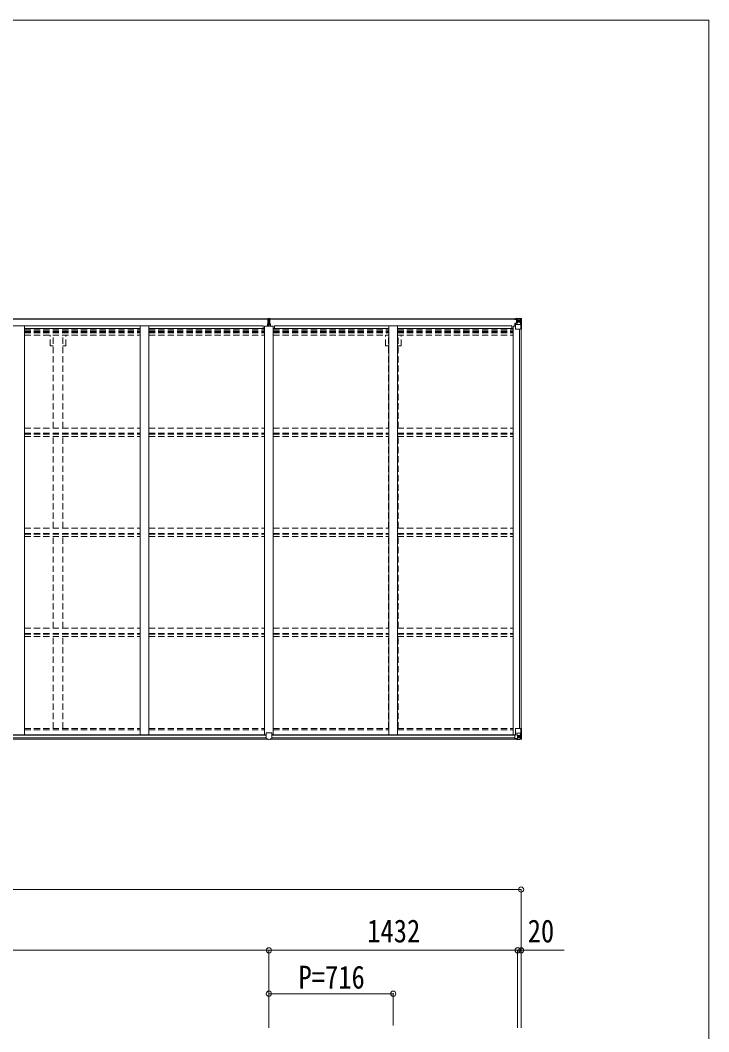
# Model space of a CAD drawing. Units: millimetres at full size, sheet at 1:30. Extents: x -8432 to 8432, y -5820 to 5820.
# Drawn here: x 4043 to 8008, y -5 to 5820 of the extents above; entities that cross this region are included whole.
import ezdxf
from ezdxf.enums import TextEntityAlignment as Align

# ---------------------------------------------------------------- set-up
doc = ezdxf.new("R2010")
doc.units = ezdxf.units.MM
doc.header["$LTSCALE"] = 30
doc.header["$PDMODE"] = 32
doc.header["$PDSIZE"] = 30
doc.linetypes.add('DASHED1', pattern=[1.8, 1.2, -0.6])
for name, color, linetype, lineweight in [('0-3_ELV2', 4, 'Continuous', 9), ('0-4_TABLE1', 6, 'Continuous', 9), ('0-6_OTH_LINE', 6, 'Continuous', 9), ('F-0_240', 7, 'Continuous', 9)]:
    doc.layers.add(name, color=color, linetype=linetype, lineweight=lineweight)
doc.styles.add('ＭＳ ゴシック', font='')
doc.styles.get('ＭＳ ゴシック').set_extended_font_data('MS Gothic')

msp = doc.modelspace()

# ---------------------------------------------------------------- linework, layer by layer
at = {"layer": '0-3_ELV2'}
for p, q in [((-251.33, 4101.24), (5468.67, 4101.24)), ((-251.33, 4099.1), (5468.67, 4099.1)), ((5481.67, 4101.24), (6905.67, 4101.24)), ((5481.67, 4099.1), (6905.67, 4099.1)), ((-220.33, 4060.96), (5442.67, 4060.96)), ((4068.17, 4060.94), (4068.17, 1705.15)), ((4068.17, 4045.44), (4734.17, 4045.44)), ((4734.17, 4060.94), (4734.17, 1705.15)), ((4784.17, 4060.94), (4784.17, 1705.15)), ((4784.17, 4045.44), (5450.17, 4045.44)), ((5442.67, 4045.44), (5442.67, 4060.96)), ((5450.17, 1705.15), (5450.17, 4059.12)), ((5450.17, 4059.12), (5500.17, 4059.12)), ((5500.17, 1705.15), (5500.17, 4059.12)), ((5500.17, 4045.44), (6166.17, 4045.44)), ((5507.67, 4060.96), (6874.67, 4060.96)), ((5507.67, 4045.44), (5507.67, 4060.96)), ((6166.17, 1705.15), (6166.17, 4060.96)), ((6216.17, 1705.15), (6216.17, 4060.96)), ((6216.17, 4045.44), (6882.17, 4045.44)), ((6874.67, 4045.44), (6874.67, 4060.96)), ((6882.17, 4059.13), (6882.17, 1705.15)), ((6882.17, 4059.13), (6895.17, 4059.13)), ((6917.47, 4040.47), (6917.47, 1741.17)), ((6927.17, 4040.47), (6927.17, 1741.17)), ((-248.1, 1705.15), (5458.67, 1705.15)), ((-236.33, 1702.88), (5458.67, 1702.88)), ((5491.67, 1705.15), (6902.43, 1705.15)), ((5491.67, 1702.88), (6890.67, 1702.88)), ((-246.33, 1679.37), (5468.67, 1679.37)), ((-236.33, 1687.27), (5458.67, 1687.27)), ((5481.67, 1679.37), (6900.67, 1679.37)), ((5491.67, 1687.27), (6890.67, 1687.27))]:
    msp.add_line(p, q, dxfattribs=at)
at = {"layer": '0-3_ELV2', "linetype": 'DASHED1'}
for p, q in [((4068.17, 4037.05), (4734.17, 4037.05)), ((4068.17, 4028.85), (4734.17, 4028.85)), ((4068.17, 4024.92), (4734.17, 4024.92)), ((4068.17, 4019.84), (4734.17, 4019.84)), ((4784.17, 4037.05), (5450.17, 4037.05)), ((4784.17, 4028.85), (5450.17, 4028.85)), ((4784.17, 4024.92), (5450.17, 4024.92)), ((4784.17, 4019.84), (5450.17, 4019.84)), ((5500.17, 4037.05), (6166.17, 4037.05)), ((5500.17, 4028.85), (6166.17, 4028.85)), ((5500.17, 4024.92), (6166.17, 4024.92)), ((5500.17, 4019.84), (6166.17, 4019.84)), ((6216.17, 4037.05), (6882.17, 4037.05)), ((6216.17, 4028.85), (6882.17, 4028.85)), ((6216.17, 4024.92), (6882.17, 4024.92)), ((6216.17, 4019.84), (6882.17, 4019.84)), ((4068.17, 4006.83), (4734.17, 4006.83)), ((4215.97, 3945.24), (4215.97, 4006.83)), ((4233.67, 3471.1), (4233.67, 4006.83)), ((4288.67, 3471.1), (4288.67, 4006.83)), ((4306.37, 3945.24), (4306.37, 4006.83)), ((4784.17, 4006.83), (5450.17, 4006.83)), ((5500.17, 4006.83), (6166.17, 4006.83)), ((6145.97, 3945.24), (6145.97, 4006.83)), ((6163.67, 3471.1), (6163.67, 4006.83)), ((6216.17, 4006.83), (6882.17, 4006.83)), ((6218.67, 3471.1), (6218.67, 4006.83)), ((6236.37, 3945.24), (6236.37, 4006.83)), ((4215.97, 3945.24), (4233.67, 3945.24)), ((4288.67, 3945.24), (4306.37, 3945.24)), ((6145.97, 3945.24), (6163.67, 3945.24)), ((6218.67, 3945.24), (6236.37, 3945.24)), ((4068.17, 3471.1), (4734.17, 3471.1)), ((4068.17, 3441.36), (4734.17, 3441.36)), ((4068.17, 3436.81), (4734.17, 3436.81)), ((4784.17, 3471.1), (5450.17, 3471.1)), ((4784.17, 3441.36), (5450.17, 3441.36)), ((4784.17, 3436.81), (5450.17, 3436.81)), ((5500.17, 3471.1), (6166.17, 3471.1)), ((5500.17, 3441.36), (6166.17, 3441.36)), ((5500.17, 3436.81), (6166.17, 3436.81)), ((6216.17, 3471.1), (6882.14, 3471.1)), ((6216.17, 3441.36), (6882.14, 3441.36)), ((6216.17, 3436.81), (6882.14, 3436.81)), ((4068.17, 3423.8), (4734.17, 3423.8)), ((4233.67, 2894.89), (4233.67, 3423.8)), ((4288.67, 2894.89), (4288.67, 3423.8)), ((4784.17, 3423.8), (5450.17, 3423.8)), ((5500.17, 3423.8), (6166.17, 3423.8)), ((6163.67, 2894.89), (6163.67, 3423.8)), ((6216.17, 3423.8), (6882.14, 3423.8)), ((6218.67, 2894.89), (6218.67, 3423.8)), ((4068.17, 2895.02), (4734.17, 2895.02)), ((4068.17, 2865.28), (4734.17, 2865.28)), ((4068.17, 2860.74), (4734.17, 2860.74)), ((4784.17, 2895.02), (5450.17, 2895.02)), ((4784.17, 2865.28), (5450.17, 2865.28)), ((4784.17, 2860.74), (5450.17, 2860.74)), ((5500.17, 2895.02), (6166.17, 2895.02)), ((5500.17, 2865.28), (6166.17, 2865.28)), ((5500.17, 2860.74), (6166.17, 2860.74)), ((6216.17, 2895.02), (6882.14, 2895.02)), ((6216.17, 2865.28), (6882.14, 2865.28)), ((6216.17, 2860.74), (6882.14, 2860.74)), ((4068.17, 2847.72), (4734.17, 2847.72)), ((4233.67, 2318.82), (4233.67, 2846.53)), ((4288.67, 2318.82), (4288.67, 2846.53)), ((4784.17, 2847.72), (5450.17, 2847.72)), ((5500.17, 2847.72), (6166.17, 2847.72)), ((6163.67, 2318.82), (6163.67, 2846.53)), ((6216.17, 2847.72), (6882.14, 2847.72)), ((6218.67, 2318.82), (6218.67, 2846.53)), ((4068.17, 2318.94), (4734.17, 2318.94)), ((4068.17, 2289.21), (4734.17, 2289.21)), ((4068.17, 2284.66), (4734.17, 2284.66)), ((4784.17, 2318.94), (5450.17, 2318.94)), ((4784.17, 2289.21), (5450.17, 2289.21)), ((4784.17, 2284.66), (5450.17, 2284.66)), ((5500.17, 2318.94), (6166.17, 2318.94)), ((5500.17, 2289.21), (6166.17, 2289.21)), ((5500.17, 2284.66), (6166.17, 2284.66)), ((6216.17, 2318.94), (6882.14, 2318.94)), ((6216.17, 2289.21), (6882.14, 2289.21)), ((6216.17, 2284.66), (6882.14, 2284.66)), ((4068.17, 2271.65), (4734.17, 2271.65)), ((4233.67, 1741.32), (4233.67, 2270.45)), ((4288.67, 1741.32), (4288.67, 2270.45)), ((4784.17, 2271.65), (5450.17, 2271.65)), ((5500.17, 2271.65), (6166.17, 2271.65)), ((6163.67, 1741.32), (6163.67, 2270.45)), ((6216.17, 2271.65), (6882.14, 2271.65)), ((6218.67, 1741.32), (6218.67, 2270.45)), ((4068.17, 1741.32), (4734.17, 1741.32)), ((4068.17, 1732.97), (4734.17, 1732.97)), ((4784.17, 1741.32), (5450.17, 1741.32)), ((4784.17, 1732.97), (5450.17, 1732.97)), ((5500.17, 1741.32), (6166.17, 1741.32)), ((5500.17, 1732.97), (6166.17, 1732.97)), ((6216.17, 1741.32), (6882.17, 1741.32)), ((6216.17, 1732.97), (6882.17, 1732.97))]:
    msp.add_line(p, q, dxfattribs=at)
at = {"layer": '0-4_TABLE1'}
for p, q in [((5468.67, 4102.95), (5475.17, 4103.34)), ((5468.67, 4098.45), (5468.67, 4102.95)), ((5473.67, 4100.25), (5468.67, 4099.94)), ((5469.67, 4097.45), (5473.67, 4097.45)), ((5469.67, 4071.91), (5469.67, 4097.45)), ((5469.67, 4095.62), (5473.67, 4095.55)), ((5469.67, 4092.01), (5473.67, 4091.95)), ((5469.67, 4083.78), (5473.67, 4083.74)), ((5475.17, 4100.34), (5473.67, 4100.25)), ((5473.67, 4100.25), (5473.67, 4059.12)), ((5473.67, 4086.73), (5476.67, 4086.73)), ((5473.67, 4079.66), (5476.67, 4079.66)), ((5475.17, 4103.34), (5481.67, 4102.95)), ((5475.17, 4103.34), (5475.17, 4100.34)), ((5481.67, 4099.94), (5475.17, 4100.34)), ((5476.67, 4097.45), (5480.67, 4097.45)), ((5476.67, 4097.45), (5476.67, 4059.12)), ((5476.67, 4095.55), (5480.67, 4095.55)), ((5476.67, 4091.95), (5480.67, 4091.95)), ((5476.67, 4083.74), (5480.67, 4083.74)), ((5480.67, 4071.91), (5480.67, 4097.45)), ((5481.67, 4098.45), (5481.67, 4102.95)), ((6889.17, 4096.49), (6889.17, 4099.1)), ((6895.17, 4098.17), (6889.17, 4098.17)), ((6890.17, 4099.1), (6890.17, 4098.17)), ((6890.17, 4096.44), (6905.17, 4096.31)), ((6895.37, 4101.67), (6893.68, 4101.24)), ((6905.17, 4096.48), (6895.17, 4096.56)), ((6895.37, 4101.67), (6895.67, 4101.67)), ((6895.67, 4101.67), (6895.67, 4101.24)), ((6897.17, 4097.41), (6897.17, 4099.1)), ((6897.17, 4098.43), (6905.17, 4098.43)), ((6897.17, 4098.41), (6905.17, 4098.41)), ((6897.17, 4097.41), (6905.67, 4097.41)), ((6900.67, 4101.24), (6900.67, 4103.87)), ((6900.67, 4103.87), (6928.23, 4102.18)), ((6907.17, 4102.59), (6900.67, 4102.99)), ((6900.67, 4102.06), (6905.67, 4101.97)), ((6901.67, 4076.37), (6901.67, 4096.34)), ((6905.56, 4096.11), (6901.67, 4096.11)), ((6901.67, 4092.48), (6905.67, 4092.48)), ((6901.67, 4084.27), (6905.67, 4084.27)), ((6905.17, 4098.43), (6905.17, 4096.48)), ((6905.17, 4096.31), (6905.17, 4096.48)), ((6905.67, 4097.77), (6907.17, 4097.77)), ((6905.67, 4094.23), (6919.17, 4094.23)), ((6905.67, 4080.67), (6919.17, 4080.67)), ((6907.17, 4077.38), (6907.17, 4103.47)), ((6907.17, 4103.36), (6919.17, 4102.58)), ((6913.69, 4087.03), (6913.69, 4086.07)), ((6921.5, 4094.18), (6919.17, 4094.23)), ((6919.17, 4080.67), (6921.5, 4080.7)), ((6919.17, 4080.67), (6919.17, 4080.67)), ((6919.26, 4102.57), (6927.18, 4102.1)), ((6921.5, 4080.7), (6921.5, 4094.18)), ((6925.78, 4067.35), (6921.64, 4079.44)), ((6922.36, 4097.68), (6925.09, 4101.35)), ((6926.32, 4101.13), (6926.33, 4101.06)), ((6926.33, 4040.47), (6926.33, 4101.06)), ((6928.23, 4102.14), (6928.23, 4102.18)), ((6929.17, 4101.18), (6929.17, 4040.47)), ((5466.67, 4071.89), (5473.67, 4071.95)), ((5466.67, 4059.12), (5466.67, 4071.89)), ((5473.67, 4071.45), (5466.67, 4071.39)), ((5466.67, 4070.51), (5473.67, 4070.45)), ((5473.67, 4069.95), (5466.67, 4070.01)), ((5473.67, 4070.02), (5476.67, 4070.02)), ((5473.67, 4062.95), (5476.67, 4062.95)), ((5476.67, 4071.95), (5483.67, 4071.89)), ((5483.67, 4071.39), (5476.67, 4071.45)), ((5476.67, 4070.45), (5483.67, 4070.51)), ((5483.67, 4070.01), (5476.67, 4069.95)), ((5483.67, 4071.89), (5483.67, 4059.12)), ((6895.72, 4075.39), (6890.67, 4075.34)), ((6890.67, 4059.13), (6890.67, 4075.34)), ((6890.67, 4073.62), (6895.17, 4073.6)), ((6890.67, 4063.47), (6895.17, 4063.47)), ((6891.67, 4075.35), (6891.67, 4073.62)), ((6895.17, 4041.47), (6895.17, 4074.57)), ((6919.17, 4067.14), (6895.17, 4067.14)), ((6906.34, 4077.12), (6895.99, 4075.46)), ((6895.99, 4074.83), (6906.34, 4076.48)), ((6895.99, 4075.46), (6895.99, 4074.83)), ((6929.17, 4040.47), (6896.17, 4040.47)), ((6906.34, 4076.48), (6906.34, 4077.12)), ((6925.78, 4067.35), (6919.17, 4067.14)), ((5458.67, 1683.24), (5458.67, 1715.56)), ((5490.67, 1716.56), (5459.67, 1716.56)), ((5491.67, 1683.24), (5491.67, 1715.56)), ((6890.67, 1704.01), (6890.67, 1683.86)), ((6900.67, 1704.95), (6891.67, 1704.92)), ((6895.17, 1740.17), (6895.17, 1707.07)), ((6919.17, 1714.5), (6895.17, 1714.5)), ((6895.99, 1706.81), (6906.34, 1705.16)), ((6895.99, 1706.18), (6895.99, 1706.81)), ((6903.65, 1704.95), (6895.99, 1706.18)), ((6929.17, 1741.17), (6896.17, 1741.17)), ((6907.17, 1704.95), (6900.67, 1704.95)), ((6906.34, 1705.16), (6906.34, 1704.95)), ((6907.17, 1704.95), (6907.17, 1678.17)), ((6907.17, 1700.97), (6919.17, 1700.97)), ((6914.65, 1694.61), (6914.65, 1695.57)), ((6925.78, 1714.29), (6919.17, 1714.5)), ((6919.17, 1700.97), (6919.17, 1700.97)), ((6919.17, 1700.97), (6921.5, 1700.94)), ((6921.5, 1700.94), (6921.5, 1687.46)), ((6925.78, 1714.29), (6921.64, 1702.2)), ((6926.33, 1741.17), (6926.33, 1680.58)), ((6929.17, 1680.46), (6929.17, 1741.17)), ((5458.67, 1683.24), (5458.67, 1683.2)), ((5468.67, 1682.47), (5459.67, 1682.52)), ((5481.67, 1682.47), (5490.67, 1682.52)), ((5491.67, 1683.24), (5491.67, 1683.2)), ((6891.67, 1683.14), (6900.67, 1683.09)), ((6900.67, 1677.77), (6900.67, 1683.71)), ((6919.17, 1687.41), (6907.17, 1687.41)), ((6907.17, 1678.28), (6919.17, 1679.06)), ((6921.5, 1687.46), (6919.17, 1687.41)), ((6919.26, 1679.07), (6927.18, 1679.54)), ((6922.36, 1683.96), (6925.09, 1680.29)), ((6926.32, 1680.51), (6926.33, 1680.58)), ((6928.23, 1679.5), (6928.23, 1679.45))]:
    msp.add_line(p, q, dxfattribs=at)
for points in [[(6895.17, 4098.17), (6895.17, 4096.55), (6889.17, 4096.61)], [(6900.67, 4102.47), (6905.67, 4102.47), (6905.67, 4077.01)], [(6912.73, 4088.95), (6911.77, 4088.95), (6911.77, 4087.99), (6912.73, 4087.99)], [(6914.65, 4089.91), (6914.65, 4090.87), (6913.69, 4090.87), (6913.69, 4089.91)], [(6913.69, 4086.07), (6914.65, 4086.07), (6914.65, 4087.03)], [(6915.61, 4087.99), (6916.57, 4087.99), (6916.57, 4088.95), (6915.61, 4088.95)], [(6912.73, 1693.65), (6911.77, 1693.65), (6911.77, 1692.69), (6912.73, 1692.69)], [(6914.65, 1695.57), (6913.69, 1695.57), (6913.69, 1694.61)], [(6913.69, 1691.73), (6913.69, 1690.77), (6914.65, 1690.77), (6914.65, 1691.73)], [(6915.61, 1692.69), (6916.57, 1692.69), (6916.57, 1693.65), (6915.61, 1693.65)], [(5475.17, 1677.04), (5468.67, 1677.44), (5468.67, 1682.47)], [(5475.17, 1677.04), (5481.67, 1677.44), (5481.67, 1682.47)], [(6890.67, 1683.86), (6890.68, 1683.75), (6900.67, 1683.71)], [(6928.23, 1679.45), (6919.17, 1678.9), (6900.67, 1677.77)]]:
    msp.add_lwpolyline(points, dxfattribs=at)
for centre in [(6914.17, 4088.47), (6914.17, 1693.17)]:
    msp.add_circle(centre, 5.3, dxfattribs=at)
for centre, radius, start, end in [((5469.67, 4098.45), 1, 180, 270), ((5480.67, 4098.45), 1, 270, 0), ((6890.03, 4104.13), 7.69, 263.56574, 271.03001), ((6905.17, 4098.93), 0.5, 270.00309, 0.00198), ((6905.17, 4098.91), 0.5, 269.99891, 359.99891), ((6905.17, 4095.98), 0.5, 359.95536, 89.47105), ((6905.16, 4095.8), 0.513, 358.95293, 88.11972), ((6906.23, 4078.05), 0.937, 276.73234, 357.67791), ((6912.73, 4089.91), 0.96, 270, 0), ((6912.73, 4087.03), 0.96, 0, 90), ((6915.61, 4089.91), 0.96, 180, 270), ((6915.61, 4087.03), 0.96, 90, 180), ((6925.04, 4101.18), 1.28, 357.54105, 48.82169), ((6927.02, 4114.79), 12.7, 264.89689, 270.75534), ((6928.17, 4101.19), 1, 359.99921, 86.49983), ((6928.17, 4101.18), 0.999, 0.04917, 86.5576), ((6928.17, 4101.14), 0.999, 0.04917, 86.5576), ((6896.1, 4074.53), 0.937, 96.73234, 177.67791), ((6896.1, 4073.9), 0.937, 96.73234, 177.67791), ((6896.17, 4041.47), 1, 180, 270), ((6906.23, 4077.41), 0.937, 276.73234, 357.67791), ((5459.67, 1715.56), 1, 90, 180), ((5490.67, 1715.56), 1, 0, 90), ((6896.1, 1707.74), 0.937, 182.32209, 263.26766), ((6896.1, 1707.11), 0.937, 182.32209, 263.26766), ((6896.17, 1740.17), 1, 90, 180), ((6906.23, 1704.23), 0.937, 50.93398, 83.26766), ((6912.73, 1694.61), 0.96, 270, 0), ((6912.73, 1691.73), 0.96, 0, 90), ((6915.61, 1694.61), 0.96, 180, 270), ((6915.61, 1691.73), 0.96, 90, 180), ((6925.04, 1680.46), 1.28, 311.17831, 2.45895), ((6927.02, 1666.85), 12.7, 89.24466, 95.10311), ((6928.17, 1680.5), 0.999, 273.4424, 359.95083), ((6928.17, 1680.46), 0.999, 273.4424, 359.95083), ((6928.17, 1680.45), 1, 273.50017, 0.00079)]:
    msp.add_arc(centre, radius, start, end, dxfattribs=at)
for centre, major_axis, ratio, start_param, end_param in [((5473.69, 4100.25), (0.18, -2.99), 0.008711, 3.1415927, 4.7113235), ((5301.8, 4089.73), (171.87, 10.52), 0.017422, 6.2821194, 6.2831848), ((7000.92, 4094.23), (-81.75, 0), 0.061163, 6.2824128, 6.2831853), ((6924.37, 4094.09), (-0.03, 5), 0.573921, 0.7672717, 1.551125), ((6922.91, 4080.73), (0, 3), 0.468246, 1.5772882, 2.0127935), ((6926.04, 4099.17), (0.02, 3), 0.466854, 0.125683, 0.7596956), ((6926.23, 4102.26), (-2, 0.12), 0.060933, 2.0712557, 3.1453404), ((6727.23, 4114.5), (-201, 12.36), 0.060933, 3.1453404, 3.145839), ((6925.06, 4069.7), (-0.85, 2.32), 0.403757, 3.0087805, 3.9744392), ((6891.67, 1704.01), (-1, -0.021), 0.906239, 4.6936843, 6.2644806), ((6922.91, 1700.91), (0, -3), 0.468246, 4.2703918, 4.7058971), ((6925.06, 1711.94), (-0.85, -2.32), 0.403757, 2.3087461, 3.2744049), ((5459.67, 1683.23), (1, -0.012), 0.707053, 3.2044821, 4.7211143), ((5490.67, 1683.23), (-1, -0.012), 0.707053, 3.2044821, 4.7211143), ((6891.67, 1683.85), (-1, 0.012), 0.707053, 0.1587743, 1.5795216), ((7000.92, 1687.41), (-81.75, 0), 0.061163, 0, 0.0007725), ((6924.37, 1687.55), (-0.03, -5), 0.573921, 4.7320603, 5.5159136), ((6926.04, 1682.47), (0.02, -3), 0.466854, 5.5234897, 6.1575023), ((6926.23, 1679.38), (-2, -0.12), 0.060933, 3.1378449, 4.2119296), ((6727.23, 1667.14), (-201, -12.36), 0.060933, 3.1373463, 3.1378449)]:
    msp.add_ellipse(centre, major_axis=major_axis, ratio=ratio, start_param=start_param, end_param=end_param, dxfattribs=at)
at = {"layer": '0-6_OTH_LINE'}
for p, q in [((-272.83, 814.13), (6927.17, 814.13)), ((6927.17, 814.13), (6927.17, 21.48)), ((-252.83, 464.13), (5475.17, 464.13)), ((5475.17, 464.13), (5475.17, 18.71)), ((5475.17, 464.13), (6907.17, 464.13)), ((6907.17, 464.13), (6907.17, 18.71)), ((6907.17, 464.13), (6927.17, 464.13)), ((6927.17, 464.13), (6927.17, 18.71)), ((5475.17, 214.13), (5475.17, 31.67)), ((5475.17, 214.13), (6191.17, 214.13)), ((6191.17, 214.13), (6191.17, 31.67))]:
    msp.add_line(p, q, dxfattribs=at)
at = {"layer": '0-6_OTH_LINE', "lineweight": 18}
msp.add_line((7176, 464.13), (6927.17, 464.13), dxfattribs=at)
at = {"layer": '0-6_OTH_LINE'}
for p in [(6927.17, 814.13), (5475.17, 464.13), (6907.17, 464.13), (6927.17, 464.13), (5475.17, 214.13), (6191.17, 214.13)]:
    msp.add_point(p, dxfattribs=at)
at = {"layer": 'F-0_240', "color": 5}
for p, q in [((-8432.06, 5820), (8007.94, 5820)), ((8007.94, 5820), (8007.94, -5820))]:
    msp.add_line(p, q, dxfattribs=at)

# ---------------------------------------------------------------- texts
at = {"layer": '0-6_OTH_LINE', "color": 7, "style": 'ＭＳ ゴシック', "width": 0.85}
for s, p in [('1432', (6041.17, 470.13)), ('20', (6965.25, 469.76)), ('P=716', (5645.67, 204.13))]:
    msp.add_text(s, height=132, dxfattribs=at).set_placement(p, align=Align.BOTTOM_LEFT)

doc.saveas('drawing.dxf')
